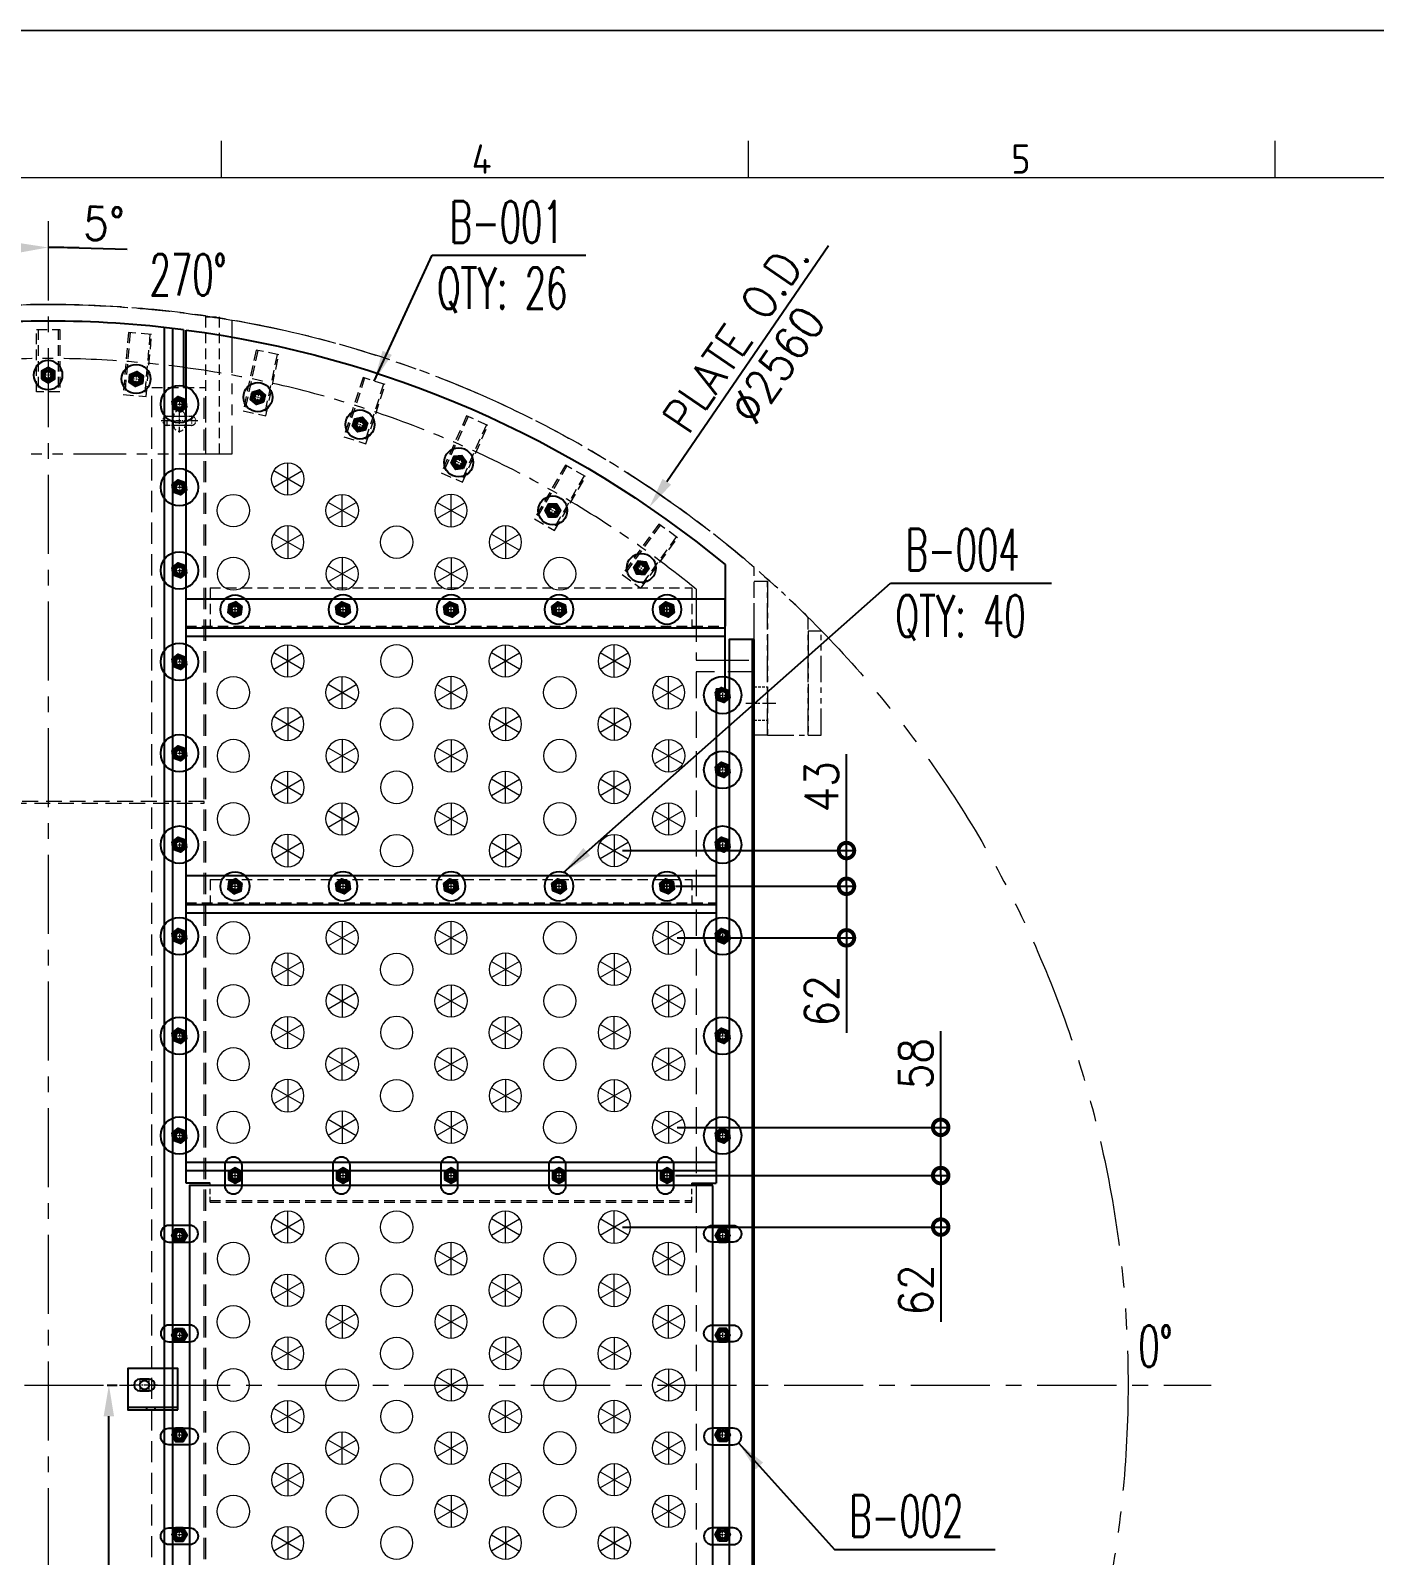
# Model space of a CAD drawing. Header units: inches. Extents: x -15980 to 45789, y -23276 to 2417.
# Drawn here: x 15825 to 17443, y -14754 to -12919 of the extents above; entities that cross this region are included whole.
import ezdxf
from ezdxf.enums import TextEntityAlignment as Align

# ---------------------------------------------------------------- set-up
doc = ezdxf.new("R2010")
doc.units = ezdxf.units.IN
doc.header["$MEASUREMENT"] = 0
for name, pattern in [('CENTER', [50.8, 31.75, -6.35, 6.35, -6.35]), ('CENTERX2', [101.6, 63.5, -12.7, 12.7, -12.7]), ('HIDDEN', [9.525, 6.35, -3.175]), ('HIDDENX2', [19.05, 12.7, -6.35]), ('PHANTOMX2', [127, 63.5, -12.7, 12.7, -12.7, 12.7, -12.7])]:
    doc.linetypes.add(name, pattern=pattern)
for name, color, linetype, lineweight in [('CADRE', 254, 'Continuous', 5), ('Center line', 181, 'CENTER', 5), ('CENTER LINES', 181, 'CENTERX2', 5), ('HATCH', 130, 'PHANTOMX2', 9), ('HIDDEN', 211, 'HIDDEN', 5), ('HIDDEN LINES', 211, 'HIDDENX2', 5), ('Plot Plan', 9, 'Continuous', 0), ('TEXT', 2, 'Continuous', 13)]:
    doc.layers.add(name, color=color, linetype=linetype, lineweight=lineweight)
doc.layers.add('dim', color=82, linetype='Continuous')
doc.styles.add('ISO Proportional', font='isocp.shx')
doc.styles.add('ROMANS', font='ROMANS.shx', dxfattribs={"width": 0.9, "bigfont": '@extfont2.shx'})
doc.dimstyles.new('1X25', dxfattribs={"dimscale": 25, "dimtxt": 1.6, "dimasz": 1.5, "dimexe": 0.4, "dimexo": 0.4, "dimgap": 0.4, "dimtad": 1, "dimdsep": 46, "dimtxsty": 'ROMANS', "dimcen": 0, "dimclrd": 256, "dimclre": 256, "dimclrt": 2, "dimadec": 0, "dimazin": 0, "dimtfac": 1, "dimtmove": 0, "dimatfit": 3, "dimfxl": 0.7, "dimlwd": -1, "dimlwe": -1, "dimarcsym": 1})

# ---------------------------------------------------------------- blocks, each defined once
blk = doc.blocks.new('A$C92300be3')
blk.add_lwpolyline([(520, 2257.5, -0.355757), (2080, 2257.5), (2080, 2172), (2150, 2172), (2150, 2283.6, 0.372217), (450, 2283.6), (450, 2172), (520, 2172), (520, 2257.5)], format="xyb")
blk = doc.blocks.new('A$C2abfb874')
at = {"ltscale": 0.5}
for p, q in [((1678.8, 633.2), (1678.8, 820.7)), ((1727.8, 633.2), (1727.8, 774.6)), ((1678.8, 633.2), (1727.8, 633.2))]:
    blk.add_line(p, q, dxfattribs=at)
for points in [[(1678.8, 633.2), (1662.8, 633.2), (1662.8, 818.2), (1678.8, 818.2)], [(1743.5, 758.2), (1727.8, 758.2), (1727.8, 633.2), (1743.5, 633.2)]]:
    blk.add_lwpolyline(points, close=True, dxfattribs=at)
blk.add_arc((812.8, -148.8), 1300, 45.2636, 48.2291, dxfattribs=at)
at = {"layer": 'Center line', "ltscale": 0.5}
blk.add_line((1688.8, 671.2), (1652.8, 671.2), dxfattribs=at)
at = {"layer": 'HIDDEN', "ltscale": 0.5}
for p, q in [((1662.8, 691.2), (1678.8, 691.2)), ((1662.8, 651.2), (1678.8, 651.2))]:
    blk.add_line(p, q, dxfattribs=at)
blk = doc.blocks.new('A$C141e7d13')
at = {"ltscale": 2}
for name, p in [('A$C92300be3', (0, 0)), ('A$C2abfb874', (487.2, 1448.8))]:
    blk.add_blockref(name, p, dxfattribs=at)
at = {"ltscale": 2, "xscale": -1}
blk.add_blockref('A$C2abfb874', (2112.8, 1448.8), dxfattribs=at)
blk = doc.blocks.new('A$C8f29f892')
at = {"ltscale": 0.1}
blk.add_lwpolyline([(36.7, 0), (7.7, 0, -1), (7.7, 11), (36.7, 11, -1)], format="xyb", close=True, dxfattribs=at)
at = {"layer": 'Center line', "ltscale": 0.2}
for p, q in [((0, 5.5), (44.3, 5.5)), ((7.7, 0), (7.7, 11)), ((36.7, 11), (36.7, 0))]:
    blk.add_line(p, q, dxfattribs=at)
blk = doc.blocks.new('A$C70352fb5')
at = {"layer": 'HIDDEN', "ltscale": 2}
blk.add_lwpolyline([(0, 165), (16, 165), (16, 0), (0, 0)], close=True, dxfattribs=at)
blk = doc.blocks.new('A$C492ec55c')
blk.add_lwpolyline([(1521, 18.9), (1521, 180), (1079, 180), (1079, 18.9, 0.085623)], format="xyb", close=True)
for name, p in [('A$C70352fb5', (1094, 15)), ('A$C8f29f892', (1119.8, 134.5))]:
    blk.add_blockref(name, p)
at = {"xscale": -1}
for name, p in [('A$C70352fb5', (1506, 15)), ('A$C8f29f892', (1480.2, 134.5))]:
    blk.add_blockref(name, p, dxfattribs=at)
blk = doc.blocks.new('A$C1138f5bf')
blk.add_blockref('A$C141e7d13', (0, 0))
at = {"xscale": -1, "rotation": 180}
blk.add_blockref('A$C492ec55c', (0, 2600), dxfattribs=at)
blk = doc.blocks.new('A$Cd132a1cb')
at = {"ltscale": 3}
blk.add_lwpolyline([(0, 2), (376, 2), (376, 0), (0, 0)], close=True, dxfattribs=at)
blk = doc.blocks.new('A$Cee575e1b')
blk.add_circle((7.5, 7.5), 5.5)
at = {"layer": 'Center line', "ltscale": 0.1}
for p, q in [((15, 7.5), (0, 7.5)), ((7.5, 15), (7.5, 0))]:
    blk.add_line(p, q, dxfattribs=at)
blk = doc.blocks.new('A$C2ccb66f0')
blk.add_circle((5.5, 5.5), 5.5)
blk = doc.blocks.new('A$C7d9c7b1b')
for p, q in [((1420, 7.7), (1420, 2552.3)), ((1430, 8.8), (1430, 2551.2)), ((1443, 2549.6), (1443, 2480))]:
    blk.add_line(p, q)
blk.add_circle((1396, 1280), 5.5)
blk.add_arc((1280, 1280), 1280, 82.6839, 97.3161)
at = {"layer": 'Center line', "ltscale": 0.2}
for p, q in [((1431, 2445.5), (1445, 2445.5)), ((1438, 2426.1), (1438, 2453.9)), ((1445, 2434.5), (1431, 2434.5))]:
    blk.add_line(p, q, dxfattribs=at)
at = {"layer": 'HIDDEN LINES', "ltscale": 2}
for p, q in [((1405, 6.1), (1405, 2480)), ((1468, 80), (1468, 2480)), ((1470, 80), (1470, 2480))]:
    blk.add_line(p, q, dxfattribs=at)
at = {"layer": 'HIDDEN LINES'}
blk.add_line((1405, 2480), (1470, 2480), dxfattribs=at)
at = {"layer": 'HIDDEN LINES', "ltscale": 0.5}
blk.add_lwpolyline([(1431, 2445.5, -1), (1445, 2445.5), (1445, 2434.5, -1), (1431, 2434.5)], format="xyb", close=True, dxfattribs=at)
blk.add_blockref('A$C2ccb66f0', (1274.5, 2489.5))
at = {"xscale": -1, "rotation": 355}
blk.add_blockref('A$C2ccb66f0', (1390.9, 2484.4), dxfattribs=at)
at = {"xscale": -1}
for p in [(1445.5, 2452.5), (1445.5, 2352.5), (1445.5, 2252.5), (1445.5, 2142.5), (1445.5, 2032.5), (1445.5, 1922.5), (1445.5, 1812.5), (1445.5, 1692.5), (1445.5, 1572.5), (1445.5, 1452.5), (1445.5, 1332.5)]:
    blk.add_blockref('A$Cee575e1b', p, dxfattribs=at)
at = {"rotation": 180}
for p in [(1445.5, 1227.5), (1445.5, 1107.5)]:
    blk.add_blockref('A$Cee575e1b', p, dxfattribs=at)
at = {"layer": 'HIDDEN', "xscale": -1, "rotation": 180}
blk.add_blockref('A$Cd132a1cb', (1092, 1982), dxfattribs=at)
blk = doc.blocks.new('A$C0b408d54')
blk.add_lwpolyline([(0, 480), (630, 480), (630, 0), (0, 0)], close=True)
blk = doc.blocks.new('A$C6a3627fe')
blk.add_circle((6.1, 6.1), 5.5)
at = {"layer": 'CENTER LINES'}
for p, q in [((0, 6.1), (12.1, 6.1)), ((6.1, 0), (6.1, 12.1))]:
    blk.add_line(p, q, dxfattribs=at)
blk = doc.blocks.new('A$C4fba82f2')
for p, q in [((638, 358), (0, 358)), ((638, 348.1), (0, 348.1)), ((638, 48), (0, 48)), ((638, 38.1), (0, 38.1)), ((29, 23), (0, 23)), ((609, 23), (638, 23))]:
    blk.add_line(p, q)
blk.add_lwpolyline([(638, 23), (638, 393), (0, 393), (0, 23)])
at = {"layer": 'HIDDEN LINES', "ltscale": 0.5}
for p, q in [((29, 0), (29, 23)), ((609, 0), (609, 23))]:
    blk.add_line(p, q, dxfattribs=at)
at = {"layer": 'HIDDEN LINES'}
for p, q in [((609, 2), (29, 2)), ((609, 0), (29, 0)), ((609, 0), (609, 3))]:
    blk.add_line(p, q, dxfattribs=at)
blk.add_blockref('A$C6a3627fe', (53, 374))
at = {"xscale": -1}
for p in [(195.1, 374), (325.1, 374), (455.1, 374), (585.1, 374), (65.1, 26), (195.1, 26), (325.1, 26), (455.1, 26), (585.1, 26)]:
    blk.add_blockref('A$C6a3627fe', p, dxfattribs=at)
blk = doc.blocks.new('A$C6dbf9a00')
for p, q in [((-11, 259.5), (-11, 368)), ((638, 333), (-11, 333)), ((638, 323.1), (-11, 323.1)), ((0, 259.5), (-11, 259.5))]:
    blk.add_line(p, q)
for points in [[(638, 2), (638, 368), (-11, 368)], [(0, 259.5), (0, 2)]]:
    blk.add_lwpolyline(points)
at = {"layer": 'HIDDEN LINES'}
for p, q in [((29, 30), (29, 0)), ((609, 30), (29, 30)), ((609, 30), (609, 0)), ((638, 2), (0, 2)), ((609, 0), (29, 0))]:
    blk.add_line(p, q, dxfattribs=at)
blk.add_blockref('A$C6a3627fe', (53, 348.9))
at = {"xscale": -1}
for p in [(195.1, 348.9), (325.1, 348.9), (455.1, 348.9), (585.1, 348.9), (65.1, 16), (195.1, 16), (325.1, 16), (455.1, 16), (585.1, 16)]:
    blk.add_blockref('A$C6a3627fe', p, dxfattribs=at)
blk = doc.blocks.new('A$C6bf44817')
for p, q in [((943.1, 172.1), (943.1, 528.3)), ((294.1, 246.1), (294.1, 172.1))]:
    blk.add_line(p, q)
blk.add_arc((1109.1, -740.9), 1280, 97.4515, 129.5476)
at = {"layer": 'HIDDEN LINES'}
for p, q in [((914.1, 218.1), (334.1, 218.1)), ((334.1, 218.1), (334.1, 170.1)), ((914.1, 218.1), (914.1, 170.1)), ((943.1, 172.1), (294.1, 172.1)), ((914.1, 170.1), (334.1, 170.1))]:
    blk.add_line(p, q, dxfattribs=at)
for p, rotation in [((852.3, 441), 12), ((730.2, 407.7), 18.00000000000001), ((612.2, 361.8), 24.00000000000002), ((499.6, 303.8), 30.00000000000003), ((393.8, 234.3), 36.00000000000001)]:
    blk.add_blockref('A$C2ccb66f0', p, dxfattribs=dict(rotation=rotation))
at = {"xscale": -1}
for p in [(370.2, 186), (500.2, 186), (630.2, 186), (760.2, 186), (890.2, 186)]:
    blk.add_blockref('A$C6a3627fe', p, dxfattribs=at)
blk = doc.blocks.new('A$C3f851d6e')
at = {"layer": 'CENTER LINES'}
for p, q in [((723.6, 640.5), (731.6, 640.5)), ((723.6, -999.5), (731.6, -999.5))]:
    blk.add_line(p, q, dxfattribs=at)
at = {"layer": 'HIDDEN', "ltscale": 5}
blk.add_line((728.6, -1037.5), (728.6, 678.5), dxfattribs=at)
blk.add_lwpolyline([(726.6, 678.5), (796.6, 678.5), (796.6, -1037.5), (726.6, -1037.5)], close=True, dxfattribs=at)
at = {"layer": 'HIDDEN LINES'}
for p, q in [((726.6, 647.5), (728.6, 647.5)), ((726.6, 633.5), (728.6, 633.5)), ((726.6, -992.5), (728.6, -992.5)), ((726.6, -1006.5), (728.6, -1006.5))]:
    blk.add_line(p, q, dxfattribs=at)
for p in [(757.1, 643), (757.1, 553), (757.1, 463), (757.1, 353), (757.1, 233), (757.1, 113), (757.1, -7), (757.1, -127)]:
    blk.add_blockref('A$Cee575e1b', p)
at = {"xscale": -1, "rotation": 180}
for p in [(757.1, -232), (757.1, -352), (757.1, -472), (757.1, -592), (757.1, -712), (757.1, -822), (757.1, -912), (757.1, -1002)]:
    blk.add_blockref('A$Cee575e1b', p, dxfattribs=at)
blk = doc.blocks.new('A$C91e3882d')
at = {"ltscale": 5}
blk.add_line((5, 0), (5, 1794), dxfattribs=at)
blk.add_lwpolyline([(3, 1794), (33, 1794), (33, 0), (3, 0)], close=True, dxfattribs=at)
at = {"layer": 'CENTER LINES'}
for p, q in [((0, 1717), (8, 1717)), ((0, 77), (8, 77))]:
    blk.add_line(p, q, dxfattribs=at)
at = {"layer": 'HIDDEN LINES'}
for p, q in [((3, 1724), (5, 1724)), ((3, 1710), (5, 1710)), ((3, 84), (5, 84)), ((3, 70), (5, 70))]:
    blk.add_line(p, q, dxfattribs=at)
blk = doc.blocks.new('A$Caf3e39af')
blk.add_blockref('A$C7d9c7b1b', (0, 0))
at = {"xscale": -1}
for name, p in [('A$C6bf44817', (2389.1, 2020.9)), ('A$C6dbf9a00', (2084, 1858)), ('A$C91e3882d', (2133, 383)), ('A$C3f851d6e', (2856.6, 1459.5)), ('A$C4fba82f2', (2084, 1500)), ('A$C0b408d54', (2080, 1040))]:
    blk.add_blockref(name, p, dxfattribs=at)
blk = doc.blocks.new('A$C11cce40c')
at = {"layer": 'TEXT'}
blk.add_circle((19.5, 19.5), 19.5, dxfattribs=at)
blk = doc.blocks.new('A$Ce7f1c790')
at = {"layer": 'TEXT'}
for p, q in [((19.5, 39), (19.5, 0)), ((2.6, 29.2), (36.4, 9.7)), ((36.4, 29.2), (2.6, 9.7))]:
    blk.add_line(p, q, dxfattribs=at)
blk.add_circle((19.5, 19.5), 19.5, dxfattribs=at)
blk = doc.blocks.new('A$C5fb7b078')
at = {"rotation": 180}
for name, p in [('A$Ce7f1c790', (1074.5, 1319)), ('A$C11cce40c', (1009, 1281)), ('A$Ce7f1c790', (1140, 1281)), ('A$Ce7f1c790', (1074.5, 1100)), ('A$Ce7f1c790', (1336.5, 1100)), ('A$C11cce40c', (1009, 1062)), ('A$Ce7f1c790', (1140, 1062)), ('A$C11cce40c', (1402, 1062)), ('A$Ce7f1c790', (1074.5, 948)), ('A$Ce7f1c790', (1336.5, 948)), ('A$Ce7f1c790', (1140, 910)), ('A$C11cce40c', (1009, 767)), ('A$C11cce40c', (1402, 767)), ('A$Ce7f1c790', (1074.5, 653)), ('A$Ce7f1c790', (1336.5, 653)), ('A$Ce7f1c790', (1140, 615)), ('A$C11cce40c', (1009, 539)), ('A$C11cce40c', (1402, 539)), ('A$Ce7f1c790', (1074.5, 419)), ('A$Ce7f1c790', (1336.5, 419)), ('A$Ce7f1c790', (1074.5, 343)), ('A$Ce7f1c790', (1336.5, 343)), ('A$C11cce40c', (1009, 305)), ('A$C11cce40c', (1402, 305)), ('A$Ce7f1c790', (1074.5, 191)), ('A$Ce7f1c790', (1336.5, 191)), ('A$Ce7f1c790', (1140, 153)), ('A$C11cce40c', (1009, 77)), ('A$C11cce40c', (1402, 77))]:
    blk.add_blockref(name, p, dxfattribs=at)
at = {"xscale": -1, "rotation": 180}
for name, p in [('A$Ce7f1c790', (1232, 1281)), ('A$C11cce40c', (1166.5, 1100)), ('A$Ce7f1c790', (1428.5, 1100)), ('A$Ce7f1c790', (1232, 1062)), ('A$Ce7f1c790', (1494, 1062)), ('A$C11cce40c', (1166.5, 948)), ('A$Ce7f1c790', (1428.5, 948)), ('A$Ce7f1c790', (1232, 767)), ('A$Ce7f1c790', (1494, 767)), ('A$C11cce40c', (1166.5, 653)), ('A$Ce7f1c790', (1428.5, 653)), ('A$Ce7f1c790', (1428.5, 419)), ('A$Ce7f1c790', (1232, 381)), ('A$Ce7f1c790', (1494, 381)), ('A$C11cce40c', (1166.5, 343)), ('A$Ce7f1c790', (1428.5, 343)), ('A$Ce7f1c790', (1232, 305)), ('A$Ce7f1c790', (1494, 305)), ('A$C11cce40c', (1166.5, 191)), ('A$Ce7f1c790', (1428.5, 191)), ('A$C11cce40c', (1101, 77)), ('A$C11cce40c', (1166.5, 39))]:
    blk.add_blockref(name, p, dxfattribs=at)
at = {"xscale": -1}
for name, p in [('A$Ce7f1c790', (1074.5, 1204)), ('A$Ce7f1c790', (1336.5, 1204)), ('A$C11cce40c', (1009, 1166)), ('A$Ce7f1c790', (1140, 1166)), ('A$C11cce40c', (1402, 1166)), ('A$Ce7f1c790', (1074.5, 985)), ('A$Ce7f1c790', (1336.5, 985)), ('A$C11cce40c', (1009, 947)), ('A$Ce7f1c790', (1140, 947)), ('A$C11cce40c', (1402, 947)), ('A$C11cce40c', (1009, 871)), ('A$C11cce40c', (1402, 871)), ('A$Ce7f1c790', (1074.5, 833)), ('A$Ce7f1c790', (1336.5, 833)), ('A$Ce7f1c790', (1140, 728)), ('A$Ce7f1c790', (1074.5, 690)), ('A$Ce7f1c790', (1336.5, 690)), ('A$C11cce40c', (1009, 652)), ('A$Ce7f1c790', (1140, 652)), ('A$C11cce40c', (1402, 652)), ('A$C11cce40c', (1009, 576)), ('A$C11cce40c', (1402, 576)), ('A$Ce7f1c790', (1074.5, 538)), ('A$Ce7f1c790', (1336.5, 538)), ('A$Ce7f1c790', (1140, 500)), ('A$C11cce40c', (1009, 342)), ('A$C11cce40c', (1402, 342)), ('A$Ce7f1c790', (1140, 266)), ('A$Ce7f1c790', (1074.5, 228)), ('A$Ce7f1c790', (1336.5, 228)), ('A$C11cce40c', (1009, 190)), ('A$C11cce40c', (1402, 190)), ('A$C11cce40c', (1009, 114)), ('A$C11cce40c', (1402, 114)), ('A$Ce7f1c790', (1074.5, 76)), ('A$Ce7f1c790', (1336.5, 76)), ('A$Ce7f1c790', (1074.5, 0)), ('A$Ce7f1c790', (1336.5, 0))]:
    blk.add_blockref(name, p, dxfattribs=at)
for name, p in [('A$C11cce40c', (1166.5, 1204)), ('A$Ce7f1c790', (1232, 1166)), ('A$C11cce40c', (1166.5, 985)), ('A$Ce7f1c790', (1428.5, 985)), ('A$Ce7f1c790', (1232, 947)), ('A$Ce7f1c790', (1494, 947)), ('A$Ce7f1c790', (1232, 871)), ('A$Ce7f1c790', (1494, 871)), ('A$C11cce40c', (1166.5, 833)), ('A$Ce7f1c790', (1428.5, 833)), ('A$C11cce40c', (1166.5, 690)), ('A$Ce7f1c790', (1428.5, 690)), ('A$Ce7f1c790', (1232, 652)), ('A$Ce7f1c790', (1494, 652)), ('A$Ce7f1c790', (1232, 576)), ('A$Ce7f1c790', (1494, 576)), ('A$C11cce40c', (1166.5, 538)), ('A$Ce7f1c790', (1428.5, 538)), ('A$Ce7f1c790', (1232, 500)), ('A$Ce7f1c790', (1494, 500)), ('A$C11cce40c', (1166.5, 380)), ('A$C11cce40c', (1101, 342)), ('A$C11cce40c', (1166.5, 228)), ('A$Ce7f1c790', (1428.5, 228)), ('A$C11cce40c', (1101, 190)), ('A$Ce7f1c790', (1232, 190)), ('A$Ce7f1c790', (1494, 190)), ('A$Ce7f1c790', (1232, 114)), ('A$Ce7f1c790', (1494, 114)), ('A$C11cce40c', (1166.5, 76)), ('A$Ce7f1c790', (1428.5, 76)), ('A$Ce7f1c790', (1232, 38)), ('A$Ce7f1c790', (1494, 38)), ('A$Ce7f1c790', (1428.5, 0))]:
    blk.add_blockref(name, p)
blk = doc.blocks.new('A$C25e64056')
blk.add_lwpolyline([(11.6, 0, -1), (11.6, 14), (22.6, 14, -1), (22.6, 0)], format="xyb", close=True)
at = {"layer": 'Center line', "ltscale": 0.2}
for p, q in [((1.5, 7), (32.6, 7)), ((11.6, 0), (11.6, 14)), ((22.6, 14), (22.6, 0))]:
    blk.add_line(p, q, dxfattribs=at)
blk = doc.blocks.new('A$Cea60fde7')
for p, q in [((60, 47), (0, 47)), ((23, 50), (23, 47)), ((33, 50), (33, 47))]:
    blk.add_line(p, q)
blk.add_lwpolyline([(60, 50), (60, 0), (0, 0), (0, 50)], close=True)
at = {"rotation": 180}
blk.add_blockref('A$C25e64056', (37.1, 27), dxfattribs=at)
blk = doc.blocks.new('A$C6a1ac27a')
at = {"color": 2, "transparency": 33554585}
blk.add_lwpolyline([(26.1, 21), (18.8, 26.6), (10.2, 23.2), (8.9, 14), (16.2, 8.4), (24.8, 11.8)], close=True, dxfattribs=at)
at = {"ltscale": 0.5, "transparency": 33554585}
blk.add_circle((17.5, 17.5), 17.5, dxfattribs=at)
at = {"color": 2, "transparency": 33554585}
for radius in [7.3, 4.19]:
    blk.add_circle((17.5, 17.5), radius, dxfattribs=at)
at = {"layer": 'HATCH', "transparency": 33554585}
blk.add_arc((17.5, 17.5), 5, 11.9506, 281.9506, dxfattribs=at)
blk = doc.blocks.new('A$C06B83E83')
at = {"color": 2, "transparency": 33554585}
blk.add_lwpolyline([(31.1, 19), (23.8, 13.4), (15.2, 16.8), (13.9, 26), (21.2, 31.6), (29.8, 28.2)], close=True, dxfattribs=at)
at = {"ltscale": 0.5, "transparency": 33554585}
blk.add_circle((22.5, 22.5), 22.5, dxfattribs=at)
at = {"color": 2, "transparency": 33554585}
for radius in [7.3, 4.19]:
    blk.add_circle((22.5, 22.5), radius, dxfattribs=at)
at = {"layer": 'HATCH', "transparency": 33554585}
blk.add_arc((22.5, 22.5), 5, 78.0497, 348.0497, dxfattribs=at)
blk = doc.blocks.new('A$C180E2B9A')
at = {"transparency": 33554585}
blk.add_lwpolyline([(10, 0, -1), (10, 20), (35, 20, -1), (35, 0), (10, 0)], format="xyb", dxfattribs=at)
at = {"color": 2, "transparency": 33554585}
blk.add_lwpolyline([(27.1, 4), (31.7, 12), (27.1, 20), (17.9, 20), (13.3, 12), (17.9, 4)], close=True, dxfattribs=at)
for radius in [7.3, 4.19]:
    blk.add_circle((22.5, 12), radius, dxfattribs=at)
at = {"layer": 'HATCH', "transparency": 33554585}
blk.add_arc((22.5, 12), 5, 290, 200, dxfattribs=at)
blk = doc.blocks.new('A$C9178737d')
at = {"color": 2, "transparency": 33554559}
blk.add_lwpolyline([(25.5, 15.4), (17.5, 10.8), (9.5, 15.4), (9.5, 24.6), (17.5, 29.2), (25.5, 24.6)], close=True, dxfattribs=at)
at = {"transparency": 33554559}
blk.add_circle((17.5, 20), 17.5, dxfattribs=at)
at = {"color": 2, "transparency": 33554559}
for radius in [7.3, 4.19]:
    blk.add_circle((17.5, 20), radius, dxfattribs=at)
at = {"layer": 'CENTER LINES', "linetype": 'CENTER', "ltscale": 0.2, "transparency": 33554559}
for p, q in [((9.4, 20), (25.6, 20)), ((17.5, 28.1), (17.5, 11.9))]:
    blk.add_line(p, q, dxfattribs=at)
at = {"layer": 'HATCH', "transparency": 33554559}
blk.add_arc((17.5, 20), 5, 70, 340, dxfattribs=at)
at = {"layer": 'HIDDEN', "linetype": 'HIDDEN', "ltscale": 2, "transparency": 33554559}
for p, q in [((31.5, 75), (3.5, 75)), ((3.5, 75), (3.5, 0)), ((5.5, 75), (5.5, 0)), ((29.5, 75), (29.5, 0)), ((31.5, 0), (31.5, 75)), ((3.5, 0), (31.5, 0))]:
    blk.add_line(p, q, dxfattribs=at)
at = {"layer": 'HIDDEN LINES', "linetype": 'HIDDEN', "ltscale": 0.5, "transparency": 33554559}
blk.add_circle((17.5, 20), 5.25, dxfattribs=at)
blk = doc.blocks.new('A$Cb9a4acbd')
at = {"xscale": -1, "rotation": 1.44700251780705e-09}
blk.add_blockref('A$C9178737d', (852, 2440.2), dxfattribs=at)
for p, rotation in [((921.2, 2437.1), 354.9999999996319), ((1065.8, 2417.7), 347.9999999998387), ((1187.1, 2387.1), 341.9999999998387), ((1304.6, 2344), 335.9999999998388), ((1416.8, 2288.8), 329.9999999998388), ((1522.7, 2222.2), 323.9999999998388)]:
    blk.add_blockref('A$C9178737d', p, dxfattribs=dict(rotation=rotation))
at = {"ltscale": 6}
for name, p, rotation in [('A$C06B83E83', (1015, 2447.7), 179.9996870075435), ('A$C06B83E83', (1015, 2347.7), 179.9996870075435), ('A$C06B83E83', (1015, 2247.7), 179.9996870075435), ('A$C06B83E83', (1015, 2137.7), 179.9996870075435), ('A$C06B83E83', (1669, 2097.7), 179.9996870075435), ('A$C06B83E83', (1015, 2027.7), 179.9996870075435), ('A$C06B83E83', (1669, 2007.7), 179.9996870075435), ('A$C06B83E83', (1015, 1917.7), 179.9996870075435), ('A$C06B83E83', (1669, 1917.7), 179.9996870075435), ('A$C06B83E83', (1015, 1807.7), 179.9996870075435), ('A$C06B83E83', (1669, 1807.7), 179.9996870075435), ('A$C06B83E83', (1015, 1687.7), 179.9996870075435), ('A$C06B83E83', (1669, 1687.7), 179.9996870075435), ('A$C06B83E83', (1015, 1567.7), 179.9996870075435), ('A$C06B83E83', (1669, 1567.7), 179.9996870075435), ('A$C180E2B9A', (1047.5, 1519.7), 270), ('A$C180E2B9A', (1177.5, 1519.7), 270), ('A$C180E2B9A', (1307.5, 1519.7), 270), ('A$C180E2B9A', (1437.5, 1519.7), 270), ('A$C180E2B9A', (1567.5, 1519.7), 270), ('A$C180E2B9A', (1669, 1437.2), 180), ('A$C180E2B9A', (1669, 1317.2), 180)]:
    blk.add_blockref(name, p, dxfattribs=dict(at, rotation=rotation))
for p in [(1042, 2160.7), (1042, 1827.7)]:
    blk.add_blockref('A$C6a1ac27a', p)
at = {"xscale": -1}
for p in [(1207, 2160.7), (1337, 2160.7), (1467, 2160.7), (1597, 2160.7), (1207, 1827.7), (1337, 1827.7), (1467, 1827.7), (1597, 1827.7)]:
    blk.add_blockref('A$C6a1ac27a', p, dxfattribs=at)
at = {"ltscale": 6, "xscale": -1, "rotation": 180}
for p in [(970, 1437.2), (970, 1317.2)]:
    blk.add_blockref('A$C180E2B9A', p, dxfattribs=at)
at = {"ltscale": 6}
for p in [(970, 1173.2), (970, 1053.2)]:
    blk.add_blockref('A$C180E2B9A', p, dxfattribs=at)
at = {"ltscale": 6, "xscale": -1}
for p in [(1669, 1173.2), (1669, 1053.2)]:
    blk.add_blockref('A$C180E2B9A', p, dxfattribs=at)
blk = doc.blocks.new('*D669')
at = {"layer": 'Defpoints', "color": 0, "transparency": 16777216}
for p in [(15907.5, -14548.6), (15919.6, -14548.6), (15944.4, -15248.6)]:
    blk.add_point(p, dxfattribs=at)
at = {"layer": 'dim', "transparency": 16777216}
for p, q in [((15917.5, -14548.6), (15929.6, -14548.6)), ((15919.6, -15211.1), (15919.6, -14586.1)), ((15934.4, -15248.6), (15909.6, -15248.6))]:
    blk.add_line(p, q, dxfattribs=at)
for points in [[(15913.3, -14586.1), (15925.8, -14586.1), (15919.6, -14548.6)], [(15913.3, -15211.1), (15925.8, -15211.1), (15919.6, -15248.6)]]:
    blk.add_solid(points, dxfattribs=at)
at = {"layer": 'dim', "color": 2, "transparency": 16777216, "insert": (15889.6, -14898.6), "char_height": 40, "attachment_point": 5, "rotation": 90, "style": 'ROMANS'}
blk.add_mtext('700', dxfattribs=at)
blk = doc.blocks.new('_DotSmall')
at = {"color": 0, "linetype": 'ByBlock', "const_width": 0.5}
blk.add_lwpolyline([(-0.0625, 0, 1), (0.0625, 0, 1)], format="xyb", close=True, dxfattribs=at)
blk = doc.blocks.new('*D673')
at = {"layer": 'Defpoints', "color": 0, "transparency": 16777216}
for p in [(16591.5, -14296.6), (16528, -14358.6), (16920.9, -14358.6)]:
    blk.add_point(p, dxfattribs=at)
at = {"layer": 'dim', "transparency": 16777216}
for p, q in [((16601.5, -14296.6), (16930.9, -14296.6)), ((16920.9, -14296.6), (16920.9, -14358.6)), ((16538, -14358.6), (16930.9, -14358.6)), ((16920.9, -14358.6), (16920.9, -14472.7))]:
    blk.add_line(p, q, dxfattribs=at)
at = {"layer": 'dim', "transparency": 16777216, "xscale": 37.5, "yscale": 37.5, "zscale": 37.5}
for p, rotation in [((16920.9, -14296.6), 90), ((16920.9, -14358.6), 270)]:
    blk.add_blockref('_DotSmall', p, dxfattribs=dict(at, rotation=rotation))
at = {"layer": 'dim', "color": 2, "transparency": 16777216, "insert": (16890.9, -14434.4), "char_height": 40, "attachment_point": 5, "rotation": 90, "style": 'ROMANS'}
blk.add_mtext('62', dxfattribs=at)
blk = doc.blocks.new('*D674')
at = {"layer": 'Defpoints', "color": 0, "transparency": 16777216}
for p in [(16593.5, -14238.6), (16920.9, -14238.6), (16591.5, -14296.6)]:
    blk.add_point(p, dxfattribs=at)
at = {"layer": 'dim', "transparency": 16777216}
for p, q in [((16920.9, -14238.6), (16920.9, -14122.8)), ((16603.5, -14238.6), (16930.9, -14238.6)), ((16920.9, -14296.6), (16920.9, -14238.6)), ((16601.5, -14296.6), (16930.9, -14296.6))]:
    blk.add_line(p, q, dxfattribs=at)
at = {"layer": 'dim', "transparency": 16777216, "xscale": 37.5, "yscale": 37.5, "zscale": 37.5}
for p, rotation in [((16920.9, -14238.6), 90), ((16920.9, -14296.6), 270)]:
    blk.add_blockref('_DotSmall', p, dxfattribs=dict(at, rotation=rotation))
at = {"layer": 'dim', "color": 2, "transparency": 16777216, "insert": (16890.9, -14161.9), "char_height": 40, "attachment_point": 5, "rotation": 90, "style": 'ROMANS'}
blk.add_mtext('58', dxfattribs=at)
blk = doc.blocks.new('*D675')
at = {"layer": 'Defpoints', "color": 0, "transparency": 16777216}
for p in [(16591.5, -13948.6), (16593.5, -14010.6), (16807.5, -14010.6)]:
    blk.add_point(p, dxfattribs=at)
at = {"layer": 'dim', "transparency": 16777216}
for p, q in [((16601.5, -13948.6), (16817.5, -13948.6)), ((16807.5, -13948.6), (16807.5, -14010.6)), ((16603.5, -14010.6), (16817.5, -14010.6)), ((16807.5, -14010.6), (16807.5, -14124.7))]:
    blk.add_line(p, q, dxfattribs=at)
at = {"layer": 'dim', "transparency": 16777216, "xscale": 37.5, "yscale": 37.5, "zscale": 37.5}
for p, rotation in [((16807.5, -13948.6), 90), ((16807.5, -14010.6), 270)]:
    blk.add_blockref('_DotSmall', p, dxfattribs=dict(at, rotation=rotation))
at = {"layer": 'dim', "color": 2, "transparency": 16777216, "insert": (16777.5, -14086.4), "char_height": 40, "attachment_point": 5, "rotation": 90, "style": 'ROMANS'}
blk.add_mtext('62', dxfattribs=at)
blk = doc.blocks.new('*D676')
at = {"layer": 'Defpoints', "color": 0, "transparency": 16777216}
for p in [(16528, -13905.6), (16807.5, -13905.6), (16591.5, -13948.6)]:
    blk.add_point(p, dxfattribs=at)
at = {"layer": 'dim', "transparency": 16777216}
for p, q in [((16807.5, -13905.6), (16807.5, -13789.8)), ((16538, -13905.6), (16817.5, -13905.6)), ((16807.5, -13948.6), (16807.5, -13905.6)), ((16601.5, -13948.6), (16817.5, -13948.6))]:
    blk.add_line(p, q, dxfattribs=at)
at = {"layer": 'dim', "transparency": 16777216, "xscale": 37.5, "yscale": 37.5, "zscale": 37.5}
for p, rotation in [((16807.5, -13905.6), 90), ((16807.5, -13948.6), 270)]:
    blk.add_blockref('_DotSmall', p, dxfattribs=dict(at, rotation=rotation))
at = {"layer": 'dim', "color": 2, "transparency": 16777216, "insert": (16777.5, -13828.9), "char_height": 40, "attachment_point": 5, "rotation": 90, "style": 'ROMANS'}
blk.add_mtext('43', dxfattribs=at)
blk = doc.blocks.new('*D677')
at = {"layer": 'Defpoints', "color": 0, "transparency": 16777216}
for p in [(15846.5, -13148.6), (15766.9, -13182.4), (15739.9, -13330.2), (15741.3, -13346.3), (15846.5, -16014.5)]:
    blk.add_point(p, dxfattribs=at)
at = {"layer": 'dim', "transparency": 16777216}
for p, q in [((15739, -13320.2), (15726.3, -13175.3)), ((15883.9, -13180.6), (15941.6, -13182.1))]:
    blk.add_line(p, q, dxfattribs=at)
for start, end in [(91.57, 93.43), (88.43, 90)]:
    blk.add_arc((15846.5, -14548.6), 1368.5, start, end, dxfattribs=at)
for points in [[(15765, -13188.7), (15764.1, -13176.3), (15727.2, -13185.3)], [(15808.9, -13174.3), (15809, -13186.8), (15846.5, -13180)]]:
    blk.add_solid(points, dxfattribs=at)
at = {"layer": 'dim', "color": 2, "transparency": 16777216, "insert": (15913.6, -13151.4), "char_height": 40, "attachment_point": 5, "rotation": 358.43, "style": 'ROMANS'}
blk.add_mtext('5°', dxfattribs=at)
blk = doc.blocks.new('*D680')
at = {"layer": 'Defpoints', "color": 0, "transparency": 16777216}
for p in [(16570.1, -13492.8), (15122.8, -15604.4)]:
    blk.add_point(p, dxfattribs=at)
at = {"layer": 'dim', "transparency": 16777216}
blk.add_line((16785.8, -13178), (16591.3, -13461.8), dxfattribs=at)
blk.add_solid([(16586.1, -13458.3), (16596.4, -13465.4), (16570.1, -13492.8)], dxfattribs=at)
at = {"layer": 'dim', "color": 2, "transparency": 16777216, "char_height": 40, "attachment_point": 5, "rotation": 55.5742, "style": 'ROMANS'}
for s, insert in [('PLATE O.D.', (16674.5, -13287.4)), ('∅2560', (16724, -13321.3))]:
    blk.add_mtext(s, dxfattribs=dict(at, insert=insert))
blk = doc.blocks.new('*D639')
at = {"layer": 'Defpoints', "color": 0, "transparency": 16777216}
for p in [(14926.2, -13630.4), (16766.7, -15466.8)]:
    blk.add_point(p, dxfattribs=at)
at = {"layer": 'dim', "transparency": 16777216}
blk.add_line((14667.2, -13371.9), (14899.7, -13603.9), dxfattribs=at)
blk.add_solid([(14904.1, -13599.4), (14895.2, -13608.3), (14926.2, -13630.4)], dxfattribs=at)
at = {"layer": 'dim', "color": 2, "transparency": 16777216, "char_height": 40, "attachment_point": 5, "rotation": 315.0632, "style": 'ROMANS'}
for s, insert in [('SHELL I.D.', (14791.4, -13453.4)), ('∅2600', (14749, -13495.9))]:
    blk.add_mtext(s, dxfattribs=dict(at, insert=insert))
blk = doc.blocks.new('A$Ceb6babff')
at = {"layer": 'CADRE', "color": 2}
for p, q in [((2079.2, 7291.7), (2079.2, 7247.5)), ((2713.4, 7291.7), (2713.4, 7247.5)), ((3347.5, 7291.7), (3347.5, 7247.5))]:
    blk.add_line(p, q, dxfattribs=at)
at = {"layer": 'CADRE', "color": 8}
blk.add_lwpolyline([(0, 0), (10500, 0), (10500, 7424.2), (0, 7424.2)], close=True, dxfattribs=at)
at = {"layer": 'CADRE', "color": 4}
blk.add_lwpolyline([(176.8, 7247.5), (10323.2, 7247.5), (10323.2, 176.8), (176.8, 176.8)], close=True, dxfattribs=at)
at = {"layer": 'Plot Plan', "linetype": 'ByBlock'}
blk.add_lwpolyline([(10500, 0), (0, 0), (0, 7424.2), (10500, 7424.2)], close=True, dxfattribs=at)
at = {"layer": 'CADRE', "color": 2, "style": 'ISO Proportional'}
for s, p in [('4', (2392.8, 7269.6)), ('5', (3041.8, 7269.6))]:
    blk.add_text(s, height=35.4, dxfattribs=at).set_placement(p, align=Align.MIDDLE)

msp = doc.modelspace()

# ---------------------------------------------------------------- linework, layer by layer
at = {"layer": 'Center line', "ltscale": 3}
for p, q in [((15846.451, -13148.582), (15846.451, -15948.582)), ((14446.451, -14548.582), (17246.451, -14548.582))]:
    msp.add_line(p, q, dxfattribs=at)
at = {"layer": 'HATCH', "ltscale": 2}
msp.add_circle((15846.451, -14548.582), 1300, dxfattribs=at)

# ---------------------------------------------------------------- block references
for name, p in [('A$Ceb6babff', (13975.598, -20343.245)), ('A$Caf3e39af', (14566.451, -15828.582)), ('A$Cb9a4acbd', (15011.951, -15793.741)), ('A$C5fb7b078', (15079.951, -14758.082))]:
    msp.add_blockref(name, p)
at = {"xscale": -1, "rotation": 180}
msp.add_blockref('A$Cea60fde7', (15942.45, -14528.582), dxfattribs=at)
at = {"layer": 'HATCH', "ltscale": 2}
msp.add_blockref('A$C1138f5bf', (14546.451, -15848.582), dxfattribs=at)

# ---------------------------------------------------------------- texts
at = {"layer": 'TEXT', "ltscale": 0.5, "style": 'ROMANS', "width": 0.6}
for s, p in [('B-001', (16329.676, -13174.277)), ('270%%D', (15968.576, -13237.889)), ('QTY: 26', (16314.691, -13254.003)), ('B-004', (16878.484, -13568.554)), ('QTY: 40', (16866.458, -13648.279)), ('0%%D', (17158.814, -14526.883)), ('B-002', (16810.803, -14731.236))]:
    msp.add_text(s, height=50, dxfattribs=at).set_placement(p)

# ---------------------------------------------------------------- dimensions: what is measured, and where the dimension line sits
at = {"layer": 'dim'}
dim = msp.add_angular_dim_2l(base=(15766.877, -13182.36), line1=((15739.852, -13330.152), (15741.261, -13346.26)), line2=((15846.451, -13148.582), (15846.451, -16014.504)), dimstyle='1X25', dxfattribs=at)
dim.commit()
dim.dimension.update_dxf_attribs({"geometry": '*D677', "text_midpoint": (15913.615, -13151.36)})
dim = msp.add_diameter_dim_2p(p1=(15122.818, -15604.403), p2=(16570.083, -13492.762), text='PLATE O.D.\\X<>', dimstyle='1X25', override={"dimtofl": 0}, dxfattribs=at)
dim.commit()
dim.dimension.update_dxf_attribs({"geometry": '*D680', "text_midpoint": (16699.229, -13304.33), "dimtype": 163})
dim = msp.add_diameter_dim_2p(p1=(16766.702, -15466.807), p2=(14926.199, -13630.357), text='SHELL I.D.\\X<>', dimstyle='1X25', override={"dimtofl": 0}, dxfattribs=at)
dim.commit()
dim.dimension.update_dxf_attribs({"geometry": '*D639', "text_midpoint": (14770.161, -13474.663)})
for base, p1, p2, picture, middle in [((16807.457, -13905.582), (16591.451, -13948.582), (16527.951, -13905.582), '*D676', (16807.457, -13828.94)), ((16807.457, -14010.582), (16591.451, -13948.582), (16593.451, -14010.582), '*D675', (16807.457, -14086.368)), ((16920.919, -14238.582), (16591.451, -14296.582), (16593.451, -14238.582), '*D674', (16920.919, -14161.94)), ((16920.919, -14358.582), (16591.451, -14296.582), (16527.951, -14358.582), '*D673', (16920.919, -14434.368))]:
    dim = msp.add_linear_dim(base=base, p1=p1, p2=p2, angle=90, dimstyle='1X25', override={"dimblk1": 'DotSmall', "dimblk2": 'DotSmall', "dimsah": 1}, dxfattribs=at)
    dim.commit()
    dim.dimension.update_dxf_attribs({"geometry": picture, "text_midpoint": middle, "dimtype": 160})
dim = msp.add_linear_dim(base=(15919.575, -14548.582), p1=(15944.406, -15248.582), p2=(15907.523, -14548.582), angle=90, dimstyle='1X25', dxfattribs=at)
dim.commit()
dim.dimension.update_dxf_attribs({"geometry": '*D669', "text_midpoint": (15889.575, -14898.582)})

# ---------------------------------------------------------------- leaders
for points in [[(16238.902, -13340.741), (16308.909, -13189.452), (16493.918, -13189.452)], [(16466.752, -13931.905), (16860.676, -13583.728), (17054.195, -13583.728)], [(16677.495, -14618.143), (16792.995, -14746.41), (16986.515, -14746.41)]]:
    msp.add_leader(points, dimstyle='1X25', dxfattribs=at)

doc.saveas('drawing.dxf')
